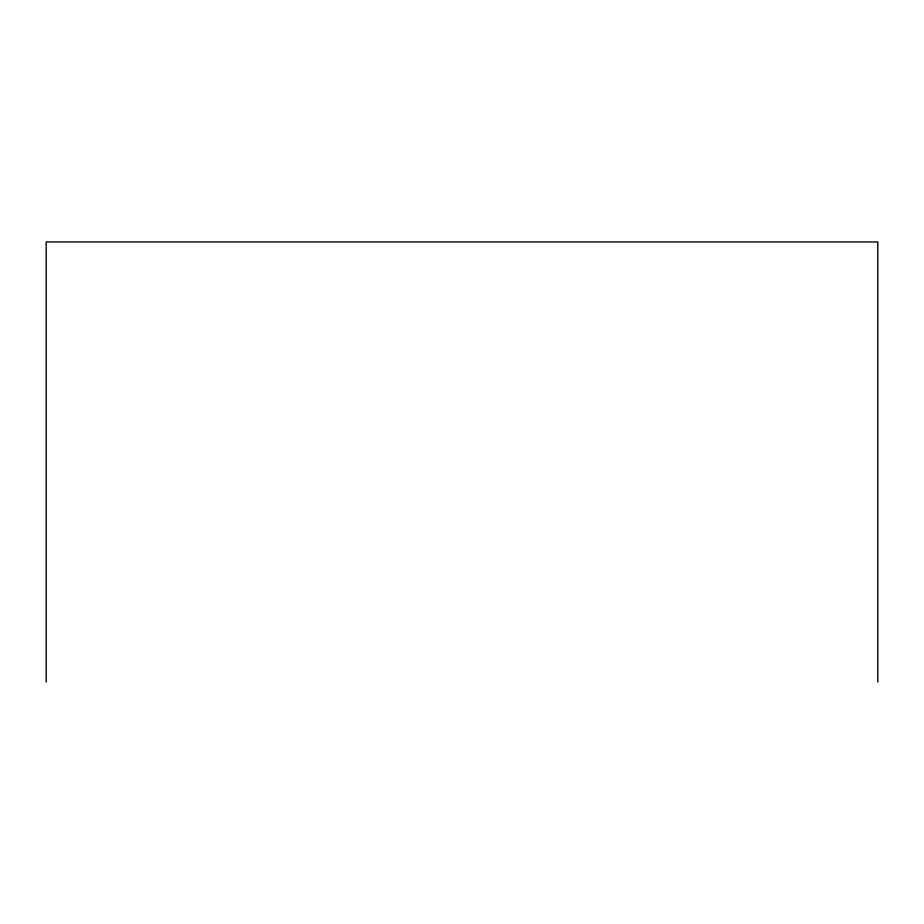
<?xml version="1.0" encoding="UTF-8"?>
<svg xmlns="http://www.w3.org/2000/svg" width="924" height="924" viewBox="0 0 924 924"><rect width="100%" height="100%" fill="white"/><g stroke="black" fill="none" stroke-linecap="round" stroke-linejoin="round"><path stroke-width="1.39" d="M877.8 682.039L877.8 241.961L46.2 241.961L46.2 682.039"/></g></svg>
